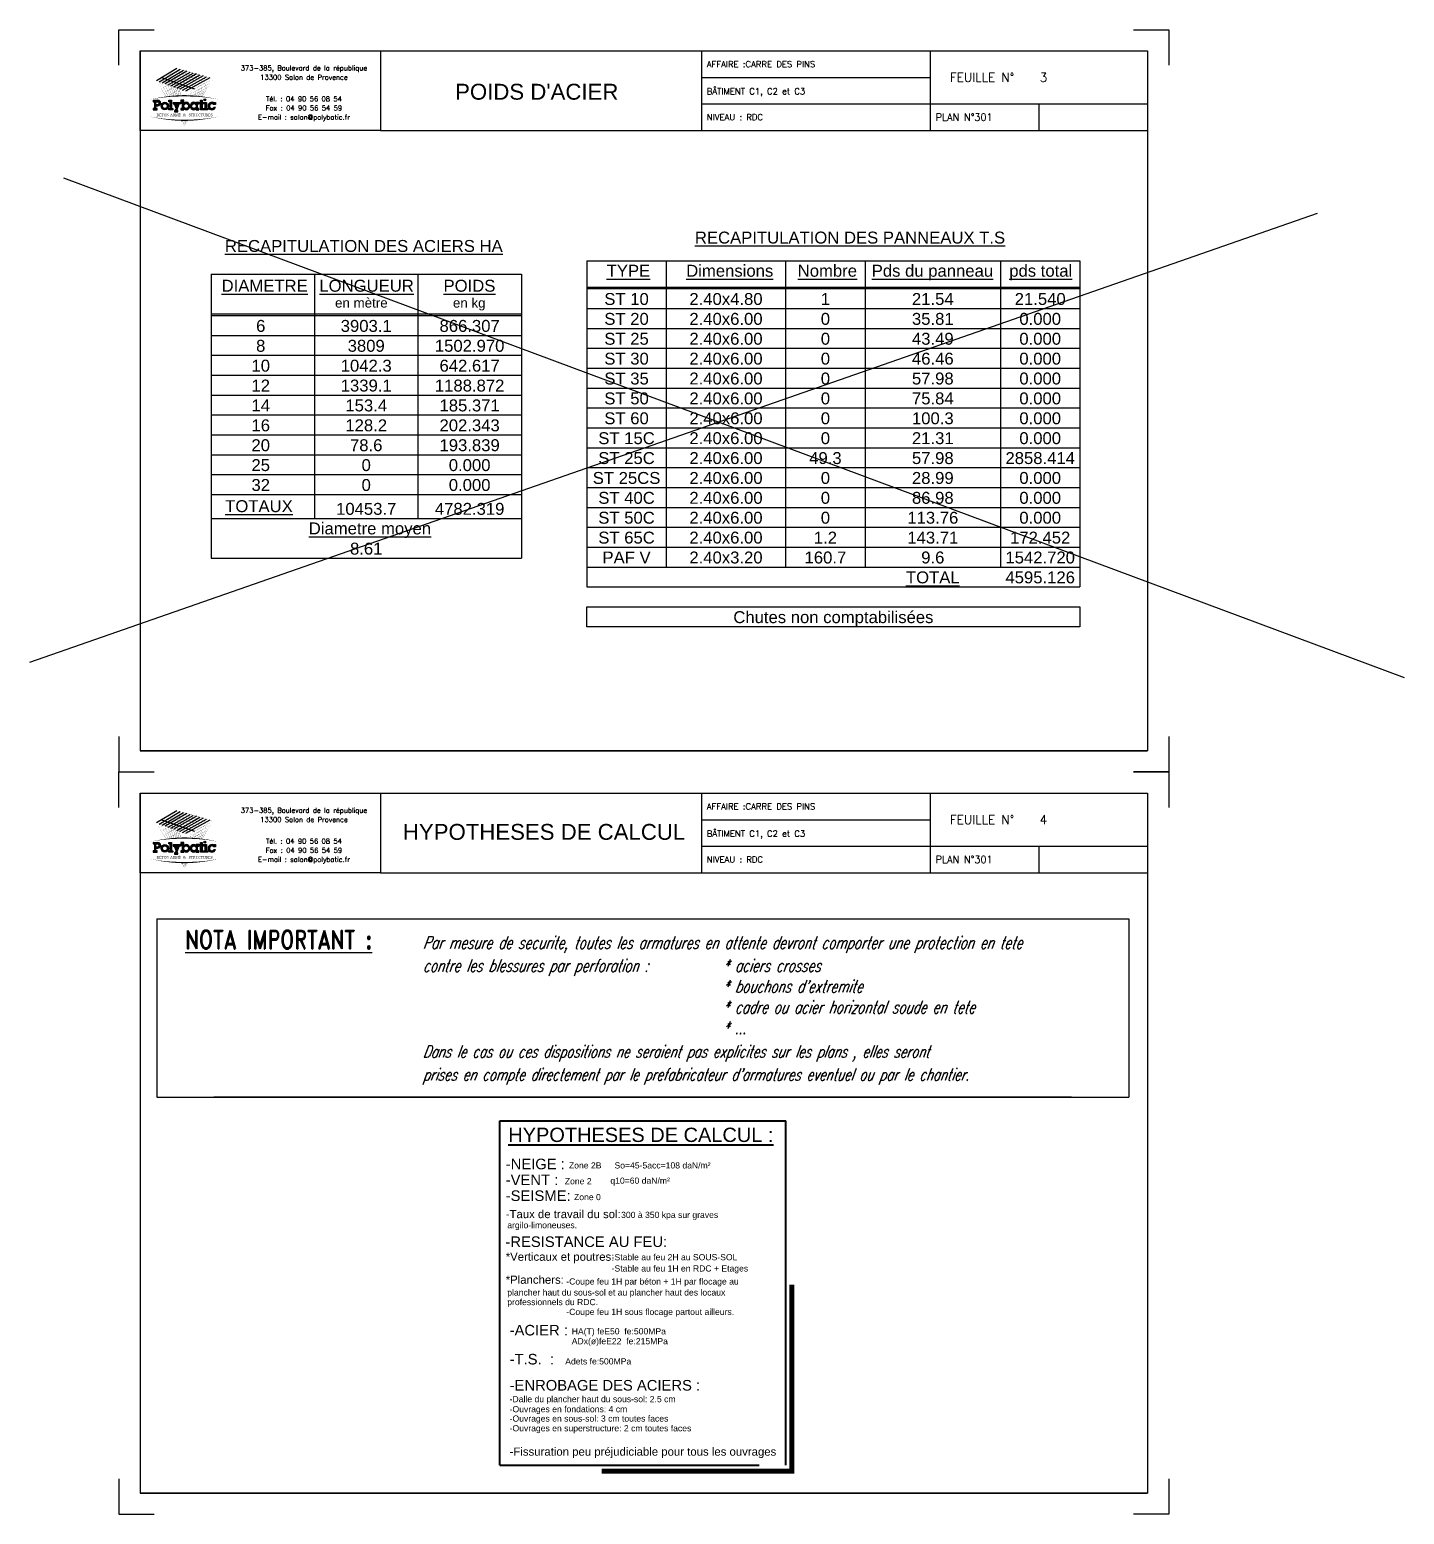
# Model space of a CAD drawing. Header units: metres. Extents: x -5618 to 118954, y -306 to 4637.
# Drawn here: x -246 to 1050, y 388 to 1787 of the extents above; entities that cross this region are included whole.
import ezdxf
from ezdxf.enums import TextEntityAlignment as Align

# ---------------------------------------------------------------- set-up
doc = ezdxf.new("R2010")
doc.units = ezdxf.units.M
for name, color, linetype in [('GO_CAR_DES', 7, 'Continuous'), ('GO_NOTA', 7, 'Continuous'), ('STR_TXT', 102, 'Continuous')]:
    doc.layers.add(name, color=color, linetype=linetype)
doc.layers.add('PYC-CARTOUCHE', color=7, linetype='Continuous', lineweight=40)
doc.styles.add('ARIAL', font='ARIAL.TTF')
doc.styles.add('CADRE', font='ARIAL.TTF')
doc.styles.add('POLYBATIC', font='TIMES.TTF')
doc.styles.add('ROMAND', font='romand.shx', dxfattribs={"width": 0.7})
doc.styles.add('ROMANS', font='ROMANS.shx', dxfattribs={"width": 0.8})
doc.styles.add('schéma', font='simplex.shx')
doc.styles.add('Table', font='ARIAL.TTF')

# ---------------------------------------------------------------- blocks, each defined once
blk = doc.blocks.new('A$C492E529B')
h = blk.add_hatch(color=256)
h.paths.add_polyline_path([(-1.98, 0.1), (-2.08, 0.1), (-2.08, 0.3), (-1.93, 0.3, 1), (-1.93, 0.7), (-2.28, 0.7), (-2.28, 0.6), (-2.18, 0.6), (-2.18, 0.1), (-2.28, 0.1), (-2.28, 0), (-1.98, 0)])
h.paths.add_polyline_path([(-2.08, 0.4), (-2.08, 0.6), (-1.93, 0.6, -1), (-1.93, 0.4)], flags=16)
h = blk.add_hatch(color=256)
h.paths.add_polyline_path([(-1.16, 0.28, 1), (-1.71, 0.28, 1)])
h.paths.add_polyline_path([(-1.61, 0.28, -1), (-1.26, 0.28, -1)], flags=16)
for color, points in [(256, [(-0.94, 0.7), (-1.14, 0.7), (-1.14, 0.6), (-1.04, 0.6), (-1.04, 0.1), (-1.14, 0.1), (-1.14, 0), (-0.84, 0), (-0.84, 0.1), (-0.94, 0.1)]), (256, [(-0.37, 0.45), (-0.27, 0.45), (-0.27, 0.55), (-0.52, 0.55), (-0.52, 0.45), (-0.47, 0.45), (-0.54, 0.25), (-0.61, 0.45), (-0.56, 0.45), (-0.56, 0.55), (-0.82, 0.55), (-0.82, 0.45), (-0.72, 0.45), (-0.6, 0.1), (-0.65, -0.05), (-0.72, -0.05), (-0.72, -0.15), (-0.47, -0.15), (-0.47, -0.05), (-0.54, -0.05)]), (256, [(1.39, 0.55), (1.29, 0.55), (1.29, 0.7), (1.19, 0.7), (1.19, 0.55), (1.09, 0.55), (1.09, 0.45), (1.19, 0.45), (1.19, 0), (1.39, 0), (1.39, 0.1), (1.29, 0.1), (1.29, 0.45), (1.39, 0.45)]), (140, [(1.41, 0.73, 1), (1.56, 0.73, 1)]), (256, [(1.61, 0.55), (1.41, 0.55), (1.41, 0.45), (1.51, 0.45), (1.51, 0.1), (1.41, 0.1), (1.41, 0), (1.71, 0), (1.71, 0.1), (1.61, 0.1)]), (256, [(2.13, 0.4), (2.28, 0.4), (2.28, 0.55), (2.18, 0.55), (2.18, 0.49, 3.359496), (2.27, 0.2), (2.17, 0.2, -3.125802)])]:
    blk.add_hatch(color=color).paths.add_polyline_path(points)
h = blk.add_hatch(color=256)
h.paths.add_polyline_path([(-0.05, 0.49), (-0.05, 0.7), (-0.25, 0.7), (-0.25, 0.6), (-0.15, 0.6), (-0.15, 0.1), (-0.25, 0.1), (-0.25, 0), (-0.05, 0), (-0.05, 0.06, 2.12132)])
h.paths.add_polyline_path([(-0.05, 0.28, -1), (0.3, 0.28, -1)], flags=16)
h = blk.add_hatch(color=256)
h.paths.add_polyline_path([(1.07, 0.1), (0.97, 0.1), (0.97, 0.45), (1.07, 0.45), (1.07, 0.55), (0.87, 0.55), (0.87, 0.49, 2.12132), (0.87, 0.06), (0.87, 0), (1.07, 0)])
h.paths.add_polyline_path([(0.52, 0.28, -1), (0.87, 0.28, -1)], flags=16)
for p, q in [((-0.6, 0.1), (-0.72, 0.45)), ((-0.65, -0.05), (-0.6, 0.1)), ((-0.54, 0.25), (-0.61, 0.45)), ((-0.54, -0.05), (-0.37, 0.45)), ((-0.54, 0.25), (-0.47, 0.45)), ((0.87, 0.55), (0.87, 0.49)), ((1.07, 0.55), (0.87, 0.55)), ((0.87, 0.06), (0.87, 0)), ((0.97, 0.1), (0.97, 0.45)), ((0.97, 0.45), (1.07, 0.45)), ((1.07, 0.1), (0.97, 0.1)), ((1.07, 0.45), (1.07, 0.55)), ((1.07, 0), (1.07, 0.1)), ((2.17, 0.2), (2.27, 0.2)), ((0.87, 0), (1.07, 0))]:
    blk.add_line(p, q)
for points in [[(-2.28, 0.7), (-1.93, 0.7)], [(-2.28, 0.7), (-2.28, 0.6), (-2.18, 0.6), (-2.18, 0.1), (-2.28, 0.1), (-2.28, 0), (-1.98, 0), (-1.98, 0.1), (-2.08, 0.1), (-2.08, 0.3), (-1.93, 0.3)], [(-2.08, 0.4), (-2.08, 0.6), (-1.93, 0.6)], [(-2.08, 0.4), (-1.93, 0.4)], [(-1.14, 0.7), (-0.94, 0.7), (-0.94, 0.1), (-0.84, 0.1), (-0.84, 0), (-1.14, 0), (-1.14, 0.1), (-1.04, 0.1), (-1.04, 0.6), (-1.14, 0.6), (-1.14, 0.7)], [(-0.82, 0.55), (-0.56, 0.55)], [(-0.82, 0.55), (-0.82, 0.45), (-0.72, 0.45)], [(-0.61, 0.45), (-0.56, 0.45), (-0.56, 0.55)], [(-0.52, 0.55), (-0.27, 0.55), (-0.27, 0.45), (-0.37, 0.45)], [(-0.47, 0.45), (-0.52, 0.45), (-0.52, 0.55)], [(-0.25, 0.7), (-0.25, 0.6), (-0.15, 0.6), (-0.15, 0.1), (-0.25, 0.1), (-0.25, 0), (-0.05, 0), (-0.05, 0.06)], [(-0.05, 0.49), (-0.05, 0.7), (-0.25, 0.7)], [(1.09, 0.55), (1.19, 0.55), (1.19, 0.7), (1.29, 0.7), (1.29, 0.55), (1.39, 0.55), (1.39, 0.45), (1.29, 0.45), (1.29, 0.1), (1.39, 0.1), (1.39, 0), (1.19, 0), (1.19, 0.45), (1.09, 0.45)], [(1.09, 0.45), (1.09, 0.55)], [(1.41, 0.45), (1.41, 0.55), (1.61, 0.55), (1.61, 0.1), (1.71, 0.1), (1.71, 0), (1.41, 0), (1.41, 0.1), (1.51, 0.1), (1.51, 0.45), (1.41, 0.45)], [(2.18, 0.49), (2.18, 0.55), (2.28, 0.55), (2.28, 0.4), (2.13, 0.4)], [(-0.65, -0.05), (-0.72, -0.05), (-0.72, -0.15), (-0.47, -0.15), (-0.47, -0.05), (-0.54, -0.05)]]:
    blk.add_lwpolyline(points)
for centre, radius in [((-1.43, 0.28), 0.275), ((-1.43, 0.28), 0.175), ((0.13, 0.28), 0.175), ((0.7, 0.28), 0.175)]:
    blk.add_circle(centre, radius)
at = {"color": 140}
blk.add_circle((1.49, 0.73), 0.075, dxfattribs=at)
for centre, radius, start, end in [((-1.93, 0.5), 0.2, 270, 90), ((-1.93, 0.5), 0.1, 270, 90), ((0.13, 0.28), 0.275, 230.4788, 129.5212), ((0.7, 0.28), 0.275, 50.4788, 309.5212), ((2.01, 0.28), 0.275, 50.4788, 344.1734), ((2.01, 0.28), 0.175, 45.5847, 334.6231)]:
    blk.add_arc(centre, radius, start, end)
blk = doc.blocks.new('POLYBATIC')
at = {"color": 140}
for p, q in [((-0.43, 3.281), (-1.602, 2.578)), ((-1.435, 2.518), (-0.241, 3.228)), ((-1.309, 2.754), (0.586, 2.109)), ((-1.268, 2.457), (-0.053, 3.175)), ((0.135, 3.121), (-1.101, 2.397)), ((-0.934, 2.337), (0.323, 3.068)), ((-0.767, 2.276), (0.511, 3.015)), ((0.7, 2.962), (-0.6, 2.216)), ((-0.433, 2.156), (0.888, 2.908)), ((1.076, 2.855), (-0.266, 2.095)), ((-0.099, 2.035), (1.264, 2.802)), ((1.452, 2.749), (0.067, 1.974))]:
    blk.add_line(p, q, dxfattribs=at)
for points in [[(-1.602, 2.578, 0, 0.0156, 0), (-1.016, 2.93, 0, 0, 0)], [(-0.684, 2.246, 0.0156, 0, 0), (-1.602, 2.578, 0, 0, 0)], [(-1.031, 1.66, 0.0111, 0, 0), (-1.602, 2.578, 0, 0, 0)], [(-1.456, 2.344, 0, 0.0156, 0), (-0.923, 2.663, 0, 0, 0)], [(-0.522, 2.339, 0.0156, 0, 0), (-1.455, 2.666, 0, 0, 0)], [(-0.913, 1.673, 0.0116, 0, 0), (-1.455, 2.666, 0, 0, 0)], [(-1.435, 2.518, 0, 0.0156, 0), (-0.838, 2.873, 0, 0, 0)], [(-0.361, 2.432, 0.0156, 0, 0), (-1.309, 2.754, 0, 0, 0)], [(-0.8, 1.684, 0.0121, 0, 0), (-1.309, 2.754, 0, 0, 0)], [(-1.268, 2.457, 0, 0.0156, 0), (-0.661, 2.816, 0, 0, 0)], [(-0.2, 2.524, 0.0156, 0, 0), (-1.162, 2.842, 0, 0, 0)], [(-0.692, 1.693, 0.0126, 0, 0), (-1.162, 2.842, 0, 0, 0)], [(-1.101, 2.397, 0, 0.0156, 0), (-0.483, 2.759, 0, 0, 0)], [(-1.016, 2.93, 0.0156, 0, 0), (-0.43, 3.281, 0, 0, 0)], [(-0.039, 2.617, 0.0156, 0, 0), (-1.016, 2.93, 0, 0, 0)], [(-0.589, 1.7, 0.0131, 0, 0), (-1.016, 2.93, 0, 0, 0)], [(-0.934, 2.337, 0, 0.0156, 0), (-0.305, 2.702, 0, 0, 0)], [(-0.391, 2.983, 0, 0.0156, 0), (-0.923, 2.663, 0, 0, 0)], [(0.122, 2.71, 0.0156, 0, 0), (-0.869, 3.018, 0, 0, 0)], [(-0.491, 1.706, 0.0136, 0, 0), (-0.869, 3.018, 0, 0, 0)], [(-0.838, 2.873, 0.0156, 0, 0), (-0.241, 3.228, 0, 0, 0)], [(-0.352, 2.685, 0, 0.0156, 0), (-0.831, 2.397, 0, 0, 0)], [(-0.767, 2.276, 0, 0.0156, 0), (-0.128, 2.646, 0, 0, 0)], [(0.283, 2.803, 0.0156, 0, 0), (-0.723, 3.105, 0, 0, 0)], [(-0.398, 1.71, 0.014, 0, 0), (-0.723, 3.105, 0, 0, 0)], [(-0.661, 2.816, 0.0156, 0, 0), (-0.053, 3.175, 0, 0, 0)], [(-0.6, 2.216, 0, 0.0156, 0), (0.05, 2.589, 0, 0, 0)], [(0.444, 2.896, 0.0156, 0, 0), (-0.576, 3.193, 0, 0, 0)], [(-0.309, 1.714, 0.0145, 0, 0), (-0.576, 3.193, 0, 0, 0)], [(-0.483, 2.759, 0.0156, 0, 0), (0.135, 3.121, 0, 0, 0)], [(0.605, 2.988, 0.0156, 0, 0), (-0.43, 3.281, 0, 0, 0)], [(-0.225, 1.716, 0.0149, 0, 0), (-0.43, 3.281, 0, 0, 0)], [(-0.305, 2.702, 0.0156, 0, 0), (0.323, 3.068, 0, 0, 0)], [(-0.128, 2.646, 0.0156, 0, 0), (0.511, 3.015, 0, 0, 0)], [(0.937, 2.305, 0, 0.0156, 0), (-0.039, 2.617, 0, 0, 0)], [(0.05, 2.589, 0.0156, 0, 0), (0.7, 2.962, 0, 0, 0)], [(1.113, 2.402, 0, 0.0156, 0), (0.122, 2.71, 0, 0, 0)], [(0.227, 2.532, 0.0156, 0, 0), (0.888, 2.908, 0, 0, 0)], [(1.289, 2.5, 0, 0.0156, 0), (0.283, 2.803, 0, 0, 0)], [(0.405, 2.475, 0.0156, 0, 0), (1.076, 2.855, 0, 0, 0)], [(1.465, 2.598, 0, 0.0156, 0), (0.444, 2.896, 0, 0, 0)], [(0.582, 2.418, 0.0156, 0, 0), (1.264, 2.802, 0, 0, 0)], [(1.641, 2.695, 0, 0.0156, 0), (0.605, 2.988, 0, 0, 0)], [(0.76, 2.362, 0.0156, 0, 0), (1.452, 2.749, 0, 0, 0)], [(0.937, 2.305, 0.0156, 0, 0), (1.641, 2.695, 0, 0, 0)], [(0.942, 1.67, 0.0112, 0, 0), (1.465, 2.598, 0, 0, 0)], [(1.012, 1.663, 0.012, 0, 0), (1.641, 2.695, 0, 0, 0)], [(-1.953, 1.508, 0, 0.0781, -0.053843), (0, 1.719, 0, 0, 0)], [(-1.31, 2.109, 0, 0.0156, 0), (-0.831, 2.397, 0, 0, 0)], [(-1.165, 1.875, 0, 0.0156, 0), (-0.739, 2.131, 0, 0, 0)], [(-1.019, 1.641, 0, 0.0156, 0), (-0.646, 1.864, 0, 0, 0)], [(-0.312, 2.386, 0, 0.0156, 0), (-0.739, 2.131, 0, 0, 0)], [(0.234, 1.914, 0, 0.0156, 0), (-0.684, 2.246, 0, 0, 0)], [(-0.273, 2.088, 0, 0.0156, 0), (-0.646, 1.864, 0, 0, 0)], [(0.41, 2.012, 0, 0.0156, 0), (-0.522, 2.339, 0, 0, 0)], [(-0.433, 2.156, 0, 0.0156, 0), (0.227, 2.532, 0, 0, 0)], [(0.586, 2.109, 0, 0.0156, 0), (-0.361, 2.432, 0, 0, 0)], [(-0.234, 1.79, 0, 0.00638, 0), (-0.365, 1.711, 0, 0.00638, 0)], [(-0.266, 2.095, 0, 0.0156, 0), (0.405, 2.475, 0, 0, 0)], [(0.762, 2.207, 0, 0.0156, 0), (-0.2, 2.524, 0, 0, 0)], [(-0.099, 2.035, 0, 0.0156, 0), (0.582, 2.418, 0, 0, 0)], [(1.953, 1.508, 0, 0.0781, 0.053843), (0, 1.719, 0, 0, 0)], [(0.067, 1.974, 0, 0.0156, 0), (0.76, 2.362, 0, 0, 0)], [(0.213, 1.74, 0, 0.0156, 0), (0.852, 2.095, 0, 0, 0)], [(0.21, 1.716, 0.00323, 0, 0), (0.234, 1.914, 0, 0, 0)], [(0.234, 1.914, 0, 0.0156, 0), (0.937, 2.305, 0, 0, 0)], [(0.349, 1.712, 0.00465, 0, 0), (0.41, 2.012, 0, 0, 0)], [(0.447, 1.708, 0.00693, 0.0156, 0), (0.767, 1.886, 0, 0, 0)], [(0.474, 1.706, 0.00597, 0, 0), (0.586, 2.109, 0, 0, 0)], [(0.587, 1.7, 0.00718, 0, 0), (0.762, 2.207, 0, 0, 0)], [(0.68, 1.675, 0.0156, 0, 0), (1.193, 1.96, 0, 0, 0)], [(0.689, 1.693, 0.0083, 0, 0), (0.937, 2.305, 0, 0, 0)], [(0.765, 1.884, 0.0156, 0, 0), (1.342, 2.205, 0, 0, 0)], [(0.781, 1.685, 0.00933, 0, 0), (1.113, 2.402, 0, 0, 0)], [(0.852, 2.095, 0.0156, 0, 0), (1.491, 2.45, 0, 0, 0)], [(0.865, 1.678, 0.0103, 0, 0), (1.289, 2.5, 0, 0, 0)], [(0.96, 1.668, 0.00293, 0, 0), (1.044, 1.715, 0, 0, 0)], [(-1.953, 0.523, 0, 0.0781, 0.053843), (0, 0.312, 0, 0, 0)], [(0, 0, 0, 0.00381, 0), (-0.195, 0.315, 0, 0.00381, 0)], [(0, 0, 0, 0.00368, 0), (-0.171, 0.314, 0, 0.00368, 0)], [(0, 0, 0, 0.00356, 0), (-0.149, 0.314, 0, 0.00356, 0)], [(0, 0, 0, 0.00345, 0), (-0.128, 0.313, 0, 0.00345, 0)], [(0, 0, 0, 0.00334, 0), (-0.109, 0.313, 0, 0.00334, 0)], [(0, 0, 0, 0.00324, 0), (-0.09, 0.313, 0, 0.00324, 0)], [(0, 0, 0, 0.00315, 0), (-0.073, 0.313, 0, 0.00315, 0)], [(0, 0, 0, 0.00306, 0), (-0.056, 0.313, 0, 0.00306, 0)], [(0, 0, 0, 0.00306, 0), (-0.056, 0.313, 0, 0.00306, 0)], [(0, 0, 0, 0.00298, 0), (-0.041, 0.313, 0, 0.00298, 0)], [(1.953, 0.523, 0, 0.0781, -0.053843), (0, 0.312, 0, 0, 0)], [(0, 0, 0, 0.0051, 0), (0.038, 0.313, 0, 0.0051, 0)], [(0, 0, 0, 0.00425, 0), (0.127, 0.313, 0, 0.00425, 0)], [(0, 0, 0, 0.00408, 0), (0.145, 0.314, 0, 0.00408, 0)], [(0, 0, 0, 0.00392, 0), (0.162, 0.314, 0, 0.00392, 0)], [(0, 0, 0, 0.00378, 0), (0.177, 0.314, 0, 0.00378, 0)], [(0, 0, 0, 0.00365, 0), (0.191, 0.315, 0, 0.00365, 0)], [(0, 0, 0, 0.00486, 0), (0.064, 0.313, 0, 0.00486, 0)], [(0, 0, 0, 0.00464, 0), (0.087, 0.313, 0, 0.00464, 0)], [(0, 0, 0, 0.00443, 0), (0.108, 0.313, 0, 0.00443, 0)]]:
    blk.add_lwpolyline(points, format="xyseb", dxfattribs=at)
at = {"color": 5, "xscale": 0.78125, "yscale": 0.78125, "zscale": 0.78125}
blk.add_blockref('A$C492E529B', (0, 0.91), dxfattribs=at)
at = {"lineweight": 60, "style": 'POLYBATIC'}
for s, p in [('BÉTON ARMÉ', (-1.587, 0.547)), ('STRUCTURES', (0.24, 0.547))]:
    blk.add_text(s, height=0.1406, dxfattribs=at).set_placement(p)
at = {"color": 140, "style": 'POLYBATIC'}
blk.add_text('&', height=0.141, dxfattribs=at).set_placement((0, 0.547), align=Align.CENTER)
blk = doc.blocks.new('TStable')
at = {"layer": 'STR_TXT', "lineweight": 30}
for points in [[(0, 0), (0, -4.1)], [(0, 0), (6.2, 0)], [(6.2, 0), (6.2, -4.1)], [(0, -0.33), (6.2, -0.33)], [(0, -0.35), (6.2, -0.35)], [(0, -3.85), (6.2, -3.85)], [(0, -4.1), (6.2, -4.1)]]:
    blk.add_lwpolyline(points, dxfattribs=at)
at = {"layer": 'STR_TXT'}
for points in [[(1, 0), (1, -3.85)], [(2.5, 0), (2.5, -3.85)], [(3.5, 0), (3.5, -3.85)], [(5.2, 0), (5.2, -3.85)], [(0, -0.6), (6.2, -0.6)], [(0, -0.85), (6.2, -0.85)], [(0, -1.1), (6.2, -1.1)], [(0, -1.35), (6.2, -1.35)], [(0, -1.6), (6.2, -1.6)], [(0, -1.85), (6.2, -1.85)], [(0, -2.1), (6.2, -2.1)], [(0, -2.35), (6.2, -2.35)], [(0, -2.6), (6.2, -2.6)], [(0, -2.85), (6.2, -2.85)], [(0, -3.1), (6.2, -3.1)], [(0, -3.35), (6.2, -3.35)], [(0, -3.6), (6.2, -3.6)]]:
    blk.add_lwpolyline(points, dxfattribs=at)
at = {"layer": 'STR_TXT', "lineweight": 30}
blk.add_lwpolyline([(0, -4.35), (6.2, -4.35), (6.2, -4.6), (0, -4.6)], close=True, dxfattribs=at)
at = {"layer": 'STR_TXT', "style": 'Table'}
for s, p in [('%%URECAPITULATION DES PANNEAUX T.S', (1.359, 0.217)), ('%%UTYPE', (0.25, -0.2)), ('%%UDimensions', (1.25, -0.2)), ('%%UNombre', (2.652, -0.2)), ('%%UPds du panneau', (3.582, -0.2)), ('%%Upds total', (5.311, -0.2))]:
    blk.add_text(s, height=0.15, dxfattribs=at).set_placement(p)
for s, p in [('ST 10', (0.5, -0.6)), ('2.40x4.80', (1.75, -0.6)), ('21.54', (4.35, -0.6)), ('ST 20', (0.5, -0.85)), ('2.40x6.00', (1.75, -0.85)), ('35.81', (4.35, -0.85)), ('ST 25', (0.5, -1.1)), ('2.40x6.00', (1.75, -1.1)), ('43.49', (4.35, -1.1)), ('ST 30', (0.5, -1.35)), ('2.40x6.00', (1.75, -1.35)), ('46.46', (4.35, -1.35)), ('ST 35', (0.5, -1.6)), ('2.40x6.00', (1.75, -1.6)), ('57.98', (4.35, -1.6)), ('ST 50', (0.5, -1.85)), ('2.40x6.00', (1.75, -1.85)), ('75.84', (4.35, -1.85)), ('ST 60', (0.5, -2.1)), ('2.40x6.00', (1.75, -2.1)), ('100.3', (4.35, -2.1)), ('ST 15C', (0.5, -2.35)), ('2.40x6.00', (1.75, -2.35)), ('21.31', (4.35, -2.35)), ('ST 25C', (0.5, -2.6)), ('2.40x6.00', (1.75, -2.6)), ('57.98', (4.35, -2.6)), ('ST 25CS', (0.5, -2.85)), ('2.40x6.00', (1.75, -2.85)), ('28.99', (4.35, -2.85)), ('ST 40C', (0.5, -3.1)), ('2.40x6.00', (1.75, -3.1)), ('86.98', (4.35, -3.1)), ('ST 50C', (0.5, -3.35)), ('2.40x6.00', (1.75, -3.35)), ('113.76', (4.35, -3.35)), ('ST 65C', (0.5, -3.6)), ('2.40x6.00', (1.75, -3.6)), ('143.71', (4.35, -3.6)), ('PAF V', (0.5, -3.85)), ('2.40x3.20', (1.75, -3.85)), ('9.6', (4.35, -3.85)), ('%%UTOTAL', (4.35, -4.1)), ('Chutes non comptabilisées', (3.1, -4.6))]:
    blk.add_text(s, height=0.15, dxfattribs=at).set_placement(p, align=Align.BOTTOM_CENTER)
for tag, p in [('ST10N', (3, -0.6)), ('ST10W', (5.7, -0.6)), ('ST20N', (3, -0.85)), ('ST20W', (5.7, -0.85)), ('ST25N', (3, -1.1)), ('ST25W', (5.7, -1.1)), ('ST30N', (3, -1.35)), ('ST30W', (5.7, -1.35)), ('ST35N', (3, -1.6)), ('ST35W', (5.7, -1.6)), ('ST50N', (3, -1.85)), ('ST50W', (5.7, -1.85)), ('ST60N', (3, -2.1)), ('ST60W', (5.7, -2.1)), ('ST15CN', (3, -2.35)), ('ST15CW', (5.7, -2.35)), ('ST25CN', (3, -2.6)), ('ST25CW', (5.7, -2.6)), ('ST25CSN', (3, -2.85)), ('ST25CSW', (5.7, -2.85)), ('ST40CN', (3, -3.1)), ('ST40CW', (5.7, -3.1)), ('ST50CN', (3, -3.35)), ('ST50CW', (5.7, -3.35)), ('ST65CN', (3, -3.6)), ('ST65CW', (5.7, -3.6)), ('PAFVN', (3, -3.85)), ('PAFVW', (5.7, -3.85)), ('TOTW', (5.7, -4.1))]:
    blk.add_attdef(tag, text='', height=0.15, dxfattribs=at).set_placement(p, align=Align.BOTTOM_CENTER)
blk = doc.blocks.new('bartable')
at = {"layer": 'STR_TXT', "lineweight": 30}
for points in [[(0, 0), (390, 0)], [(0, 0), (0, -357)], [(390, 0), (390, -357)], [(0, -50), (390, -50)], [(0, -52), (390, -52)], [(0, -277), (390, -277)], [(0, -307), (390, -307)], [(0, -357), (390, -357)]]:
    blk.add_lwpolyline(points, dxfattribs=at)
at = {"layer": 'STR_TXT'}
for points in [[(130, 0), (130, -307)], [(260, 0), (260, -307)], [(0, -77), (390, -77)], [(0, -102), (390, -102)], [(0, -127), (390, -127)], [(0, -152), (390, -152)], [(0, -177), (390, -177)], [(0, -202), (390, -202)], [(0, -227), (390, -227)], [(0, -252), (390, -252)]]:
    blk.add_lwpolyline(points, dxfattribs=at)
at = {"layer": 'STR_TXT', "style": 'Table'}
for s, height, p in [('%%URECAPITULATION DES ACIERS HA', 15, (17.3, 28)), ('%%UDIAMETRE', 15, (13.2, -22)), ('%%ULONGUEUR', 15, (136.1, -22)), ('%%UPOIDS', 15, (292.2, -22)), ('en mètre', 12, (155.8, -42)), ('en kg', 12, (304, -42)), ('%%UTOTAUX', 15, (17.7, -299.1)), ('%%UDiametre moyen', 15, (122.8, -327.1))]:
    blk.add_text(s, height=height, dxfattribs=at).set_placement(p)
for s, p in [('6', (62.4, -77)), ('8', (62.4, -102)), ('10', (62.4, -127)), ('12', (62.4, -152)), ('14', (62.4, -177)), ('16', (62.4, -202)), ('20', (62.4, -227)), ('25', (62.4, -252)), ('32', (62.4, -277))]:
    blk.add_text(s, height=15, dxfattribs=at).set_placement(p, align=Align.BOTTOM_CENTER)
for tag, p in [('L6', (195, -77)), ('P6', (325, -77)), ('L8', (195, -102)), ('P8', (325, -102)), ('L10', (195, -127)), ('P10', (325, -127)), ('L12', (195, -152)), ('P12', (325, -152)), ('L14', (195, -177)), ('P14', (325, -177)), ('L16', (195, -202)), ('P16', (325, -202)), ('L20', (195, -227)), ('P20', (325, -227)), ('L25', (195, -252)), ('P25', (325, -252)), ('L32', (195, -277)), ('P32', (325, -277)), ('LTOT', (195, -307)), ('PTOT', (325, -307)), ('DAVG', (195, -357))]:
    blk.add_attdef(tag, text='', height=15, dxfattribs=at).set_placement(p, align=Align.BOTTOM_CENTER)

msp = doc.modelspace()

# ---------------------------------------------------------------- linework, layer by layer
for p, q in [((-141.9, 1767.42), (808.01, 1767.42)), ((-141.9, 1767.42), (518.04, 1767.42)), ((-141.9, 1767.42), (-141.9, 1107.49)), ((84.75, 1767.42), (387.44, 1767.42)), ((84.75, 1767.42), (84.75, 1692.46)), ((387.44, 1767.42), (387.44, 1692.46)), ((387.44, 1767.42), (603.16, 1767.42)), ((387.44, 1767.42), (387.44, 1692.43)), ((603.16, 1767.45), (808.01, 1767.45)), ((603.16, 1767.45), (603.16, 1692.46)), ((603.16, 1767.42), (603.16, 1692.43)), ((808.01, 1767.42), (808.01, 1107.49)), ((387.44, 1742.42), (603.16, 1742.42)), ((387.44, 1717.43), (603.16, 1717.43)), ((603.16, 1717.45), (808.01, 1717.45)), ((705.49, 1717.45), (705.49, 1692.46)), ((84.75, 1692.46), (387.44, 1692.46)), ((387.44, 1692.43), (808.01, 1692.48)), ((808.01, 1107.49), (-141.9, 1107.49)), ((-141.9, 1107.49), (808.01, 1107.49)), ((-141.9, 1067.49), (808.01, 1067.49)), ((-141.9, 1067.49), (518.04, 1067.49)), ((-141.9, 1067.49), (-141.9, 407.56)), ((84.75, 1067.49), (387.44, 1067.49)), ((84.75, 1067.49), (84.75, 992.53)), ((387.44, 1067.49), (387.44, 992.53)), ((387.44, 1067.49), (603.16, 1067.49)), ((387.44, 1067.49), (387.44, 992.5)), ((603.16, 1067.52), (808.01, 1067.52)), ((603.16, 1067.52), (603.16, 992.53)), ((603.16, 1067.49), (603.16, 992.5)), ((808.01, 1067.49), (808.01, 407.56)), ((387.44, 1042.49), (603.16, 1042.49)), ((387.44, 1017.5), (603.16, 1017.5)), ((603.16, 1017.52), (808.01, 1017.52)), ((705.49, 1017.52), (705.49, 992.53)), ((84.75, 992.53), (387.44, 992.53)), ((387.44, 992.5), (808.01, 992.55)), ((808.01, 407.56), (-141.9, 407.56)), ((-141.9, 407.56), (808.01, 407.56))]:
    msp.add_line(p, q)
at = {"linetype": 'ByBlock', "lineweight": -3, "ltscale": 4.5}
for p, q in [((-214.12, 1647.74), (1050.05, 1176.69)), ((-245.96, 1191.01), (968.12, 1614.56))]:
    msp.add_line(p, q, dxfattribs=at)
for points in [[(-161.89, 1754.09), (-161.89, 1787.42), (-128.56, 1787.42)], [(794.68, 1787.42), (828.01, 1787.42), (828.01, 1754.09)], [(-161.89, 1120.82), (-161.89, 1087.49), (-128.56, 1087.49)], [(828.01, 1120.82), (828.01, 1087.49), (794.68, 1087.49)], [(-161.89, 1054.16), (-161.89, 1087.49), (-128.56, 1087.49)], [(794.68, 1087.49), (828.01, 1087.49), (828.01, 1054.16)], [(-161.89, 420.89), (-161.89, 387.56), (-128.56, 387.56)], [(828.01, 420.89), (828.01, 387.56), (794.68, 387.56)]]:
    msp.add_lwpolyline(points)
for points in [[(84.75, 1692.46), (-141.9, 1692.46), (-141.9, 1767.42), (84.75, 1767.42)], [(84.75, 992.53), (-141.9, 992.53), (-141.9, 1067.49), (84.75, 1067.49)]]:
    msp.add_lwpolyline(points, close=True)
at = {"layer": 'GO_CAR_DES'}
for p, q in [((-126.17, 949.17), (-126.17, 780.95)), ((-126.17, 949.17), (790.29, 949.17)), ((790.29, 949.17), (790.29, 780.95)), ((-126.17, 780.95), (790.29, 780.95)), ((-126.17, 780.95), (790.29, 780.95))]:
    msp.add_line(p, q, dxfattribs=at)
at = {"layer": 'GO_NOTA', "color": 3}
msp.add_line((736.38, 780.95), (-72.26, 780.95), dxfattribs=at)
at = {"layer": 'PYC-CARTOUCHE'}
for p, q in [((197.22, 758.47), (466.89, 758.47)), ((197.22, 433.98), (197.22, 758.47)), ((466.89, 433.98), (466.89, 758.47)), ((197.22, 433.98), (441.76, 433.98))]:
    msp.add_line(p, q, dxfattribs=at)
at = {"layer": 'PYC-CARTOUCHE', "const_width": 4.56}
msp.add_lwpolyline([(472.65, 604.1), (472.65, 428.23), (293.38, 428.23)], dxfattribs=at)

# ---------------------------------------------------------------- block references
at = {"xscale": 16.49835000000894, "yscale": 16.49834999989253, "zscale": 16.49835000000003}
for p in [(-100.13, 1696.8), (-100.13, 996.87)]:
    msp.add_blockref('POLYBATIC', p, dxfattribs=at)
at = {"layer": 'STR_TXT'}
for name, p, xscale, yscale, zscale, values in [('TStable', (279.26, 1569.5), 75, 75, 75, {'TOTW': '4595.126', 'PAFVW': '1542.720', 'ST65CW': '172.452', 'ST50CW': '0.000', 'ST40CW': '0.000', 'ST25CSW': '0.000', 'ST25CW': '2858.414', 'ST15CW': '0.000', 'ST60W': '0.000', 'ST50W': '0.000', 'ST35W': '0.000', 'ST30W': '0.000', 'ST25W': '0.000', 'ST20W': '0.000', 'ST10W': '21.540', 'PAFVN': '160.7', 'ST65CN': '1.2', 'ST50CN': '0', 'ST40CN': '0', 'ST25CSN': '0', 'ST25CN': '49.3', 'ST15CN': '0', 'ST60N': '0', 'ST50N': '0', 'ST35N': '0', 'ST30N': '0', 'ST25N': '0', 'ST20N': '0', 'ST10N': '1'}), ('bartable', (-74.93, 1556.87), 0.75, 0.75, 0.75, {'DAVG': '8.61', 'PTOT': '4782.319', 'P32': '0.000', 'P25': '0.000', 'P20': '193.839', 'P16': '202.343', 'P14': '185.371', 'P12': '1188.872', 'P10': '642.617', 'P8': '1502.970', 'P6': '866.307', 'LTOT': '10453.7', 'L32': '0', 'L25': '0', 'L20': '78.6', 'L16': '128.2', 'L14': '153.4', 'L12': '1339.1', 'L10': '1042.3', 'L8': '3809', 'L6': '3903.1'})]:
    msp.add_blockref(name, p, dxfattribs=dict(at, xscale=xscale, yscale=yscale, zscale=zscale)).add_auto_attribs(values)

# ---------------------------------------------------------------- texts
at = {"style": 'schéma'}
for s, p in [('373-385, Boulevard de la république', (12.63, 1748.88)), ('13300 Salon de Provence', (12.63, 1740.25)), ('Tél. : 04 90 56 08 54', (12.63, 1719.87)), ('Fax : 04 90 56 54 59', (12.63, 1711.24)), ('E-mail : salon@polybatic.fr', (12.63, 1702.61)), ('373-385, Boulevard de la république', (12.63, 1048.95)), ('13300 Salon de Provence', (12.63, 1040.32)), ('Tél. : 04 90 56 08 54', (12.63, 1019.94)), ('Fax : 04 90 56 54 59', (12.63, 1011.31)), ('E-mail : salon@polybatic.fr', (12.63, 1002.68))]:
    msp.add_text(s, height=4.6662, dxfattribs=at).set_placement(p, align=Align.CENTER)
for s, height, style, p in [('AFFAIRE :CARRE DES PINS', 5.8328, 'schéma', (392.44, 1752.01)), ("POIDS D'ACIER", 14.9745, 'ARIAL', (155.13, 1721.43)), ('FEUILLE N°   3', 8.3325, 'schéma', (621.59, 1738.28)), ('BÂTIMENT C1, C2 et C3', 5.8328, 'schéma', (392.44, 1726.45)), ('NIVEAU : RDC', 5.8328, 'schéma', (392.44, 1702.01)), ('PLAN N°301', 6.666, 'schéma', (608.16, 1701.59)), ('AFFAIRE :CARRE DES PINS', 5.8328, 'schéma', (392.44, 1052.08)), ('HYPOTHESES DE CALCUL', 14.9745, 'ARIAL', (105.89, 1023.54)), ('FEUILLE N°   4', 8.3325, 'schéma', (621.59, 1038.35)), ('BÂTIMENT C1, C2 et C3', 5.8328, 'schéma', (392.44, 1026.52)), ('NIVEAU : RDC', 5.8328, 'schéma', (392.44, 1002.08)), ('PLAN N°301', 6.666, 'schéma', (608.16, 1001.66))]:
    msp.add_text(s, height=height, dxfattribs=dict(style=style)).set_placement(p)
at = {"layer": 'GO_CAR_DES', "style": 'ROMAND', "width": 0.8}
msp.add_text('%%UNOTA IMPORTANT :', height=17.4563, dxfattribs=at).set_placement((-99.53, 920.71))
at = {"layer": 'GO_NOTA', "color": 7, "style": 'ROMANS', "oblique": 20, "width": 0.7}
for s, height, p in [('Par mesure de securite, toutes les armatures en attente devront comporter une protection en tete', 11.7988, (124.69, 920.71)), ('contre les blessures par perforation :', 11.7988, (124.69, 899.04)), ('* aciers crosses', 11.7988, (407.46, 899.04)), ("* bouchons d'extremite", 11.7988, (407.46, 879.47)), ('* cadre ou acier horizontal soude en tete', 11.7988, (407.46, 859.91)), ('* ...', 11.799, (407.46, 840.34)), ('Dans le cas ou ces dispositions ne seraient pas explicites sur les plans , elles seront', 11.5423, (124.69, 818.14)), ("prises en compte directement par le prefabricateur d'armatures eventuel ou par le chantier.", 11.5423, (124.69, 796.48))]:
    msp.add_text(s, height=height, dxfattribs=at).set_placement(p)
at = {"layer": 'PYC-CARTOUCHE', "style": 'CADRE'}
for s, height, p in [('%%UHYPOTHESES DE CALCUL :', 13.4784, (205.24, 738.63)), ('-NEIGE :', 9.974, (202.85, 712.9)), ('Zone 2B', 5.806, (262.46, 713.66)), ('So=45-5acc=108 daN/m²', 5.8061, (305.4, 713.66)), ('-VENT :', 9.974, (202.85, 697.95)), ('Zone 2 ', 5.806, (258.58, 698.72)), ('q10=60 daN/m²', 5.8061, (301.52, 699.28)), ('-SEISME:', 9.974, (202.85, 683)), ('Zone 0', 5.806, (267.24, 683.77)), ('-Taux de travail du sol:', 7.6723, (202.85, 666.81)), ('300 à 350 kpa sur graves', 5.8061, (311.65, 666.98)), ('argilo-limoneuses.', 5.8061, (204.33, 657.29)), ('-RESISTANCE AU FEU:', 9.974, (202.54, 639.61)), ('*Verticaux et poutres:', 7.6723, (202.85, 626.62)), ('-Stable au feu 2H au SOUS-SOL', 5.8061, (302.7, 627.1)), ('-Stable au feu 1H en RDC + Etages', 5.8061, (302.7, 616.48)), ('*Planchers:', 7.6723, (202.85, 604.94)), ('-Coupe feu 1H par béton + 1H par flocage au', 5.8061, (259.97, 604.19)), ('plancher haut du sous-sol et au plancher haut des locaux ', 5.8061, (204.29, 593.83)), ('professionnels du RDC.', 5.8061, (204.29, 584.77)), ('-Coupe feu 1H sous flocage partout ailleurs.', 5.8061, (259.97, 575.53)), ('-ACIER :', 9.974, (206.54, 556.18)), ('HA(T) feE50  fe:500MPa', 5.8061, (265.1, 557.22)), ('ADx(ø)feE22  fe:215MPa', 5.8061, (265.1, 547.89)), ('-T.S.  :', 9.974, (206.54, 528.86)), ('Adets fe:500MPa', 5.8061, (258.95, 528.86)), ('-ENROBAGE DES ACIERS :', 9.974, (206.54, 504.25)), ('-Dalle du plancher haut du sous-sol: 2.5 cm', 5.8061, (206.54, 493.27)), ('-Ouvrages en fondations: 4 cm', 5.8061, (206.54, 483.8)), ('-Ouvrages en sous-sol: 3 cm toutes faces', 5.8061, (206.54, 474.97)), ('-Ouvrages en superstructure: 2 cm toutes faces', 5.8061, (206.54, 465.8)), ('-Fissuration peu préjudiciable pour tous les ouvrages', 7.6723, (206.54, 442.84))]:
    msp.add_text(s, height=height, dxfattribs=at).set_placement(p)

doc.saveas('drawing.dxf')
